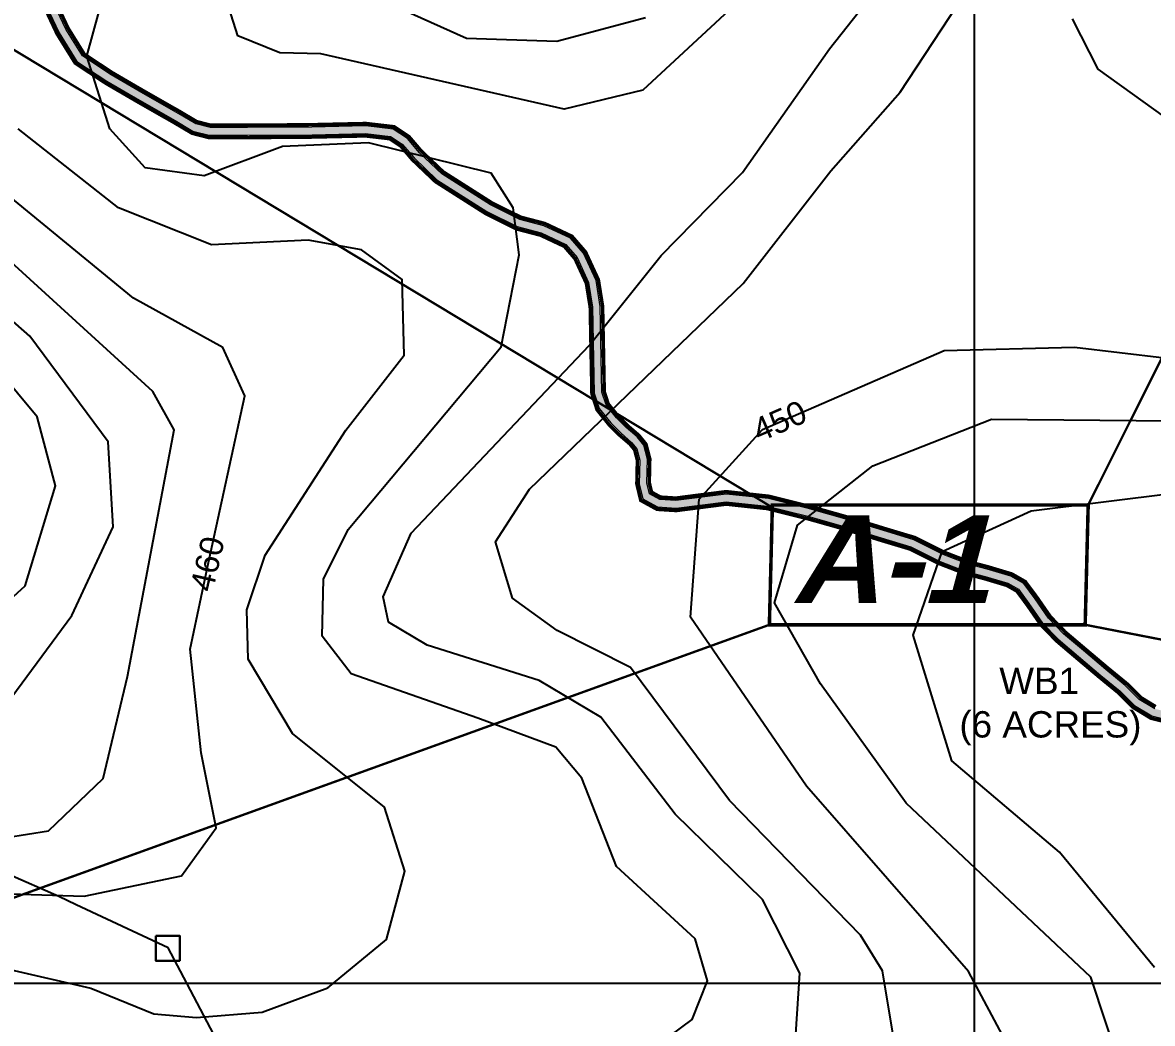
# Model space of a CAD drawing. Header units: metres. Extents: x 218545 to 227455, y 1543467 to 1556082.
# Drawn here: x 220188 to 221152, y 1552666 to 1553521 of the extents above; entities that cross this region are included whole.
import ezdxf

# ---------------------------------------------------------------- set-up
doc = ezdxf.new("R2010")
doc.units = ezdxf.units.M
doc.header["$MEASUREMENT"] = 0
for name, color, linetype in [('10 M CONTOUR', 20, 'Continuous'), ('2 M CONTOUR', 33, 'Continuous'), ('CONTEXT', 200, 'Continuous'), ('GRID', 250, 'Continuous'), ('SATGE-2', 160, 'Continuous'), ('STONES', 5, 'Continuous'), ('UUL', 90, 'Continuous'), ('VILLAGE BOUNDARY', 6, 'Continuous')]:
    doc.layers.add(name, color=color, linetype=linetype)
doc.layers.add('STREAM', color=140, linetype='Continuous', lineweight=0)
doc.styles.add('ARIAL', font='arialbd.ttf')
doc.styles.get("Standard").update_dxf_attribs({"font": 'arial.ttf'})

msp = doc.modelspace()

# ---------------------------------------------------------------- hatches: boundary and pattern name
at = {"layer": 'STREAM'}
h = msp.add_hatch(color=256, dxfattribs=at)
h.dxf.hatch_style = 1
h.paths.add_polyline_path([(222127.89983, 1552845.26058), (222105.12593, 1552861.10618), (222080.87798, 1552864.39205), (222067.51194, 1552875.8347), (222061.11337, 1552889.78627), (222050.70542, 1552898.25648), (222030.66046, 1552899.4115), (222014.47029, 1552897.48647), (222005.98973, 1552898.64149), (221999.43656, 1552905.57165), (221995.96728, 1552912.50181), (221989.41411, 1552923.6671), (221980.1626, 1552929.82723), (221970.5256, 1552931.36727), (221958.9612, 1552931.75228), (221943.92747, 1552931.36727), (221932.36308, 1552931.75228), (221910.02538, 1552936.63221), (221892.12649, 1552939.74126), (221876.95135, 1552936.24357), (221864.49991, 1552928.08231), (221859.44155, 1552917.97791), (221850.5843, 1552914.49585), (221836.44468, 1552914.88813), (221830.55315, 1552919.20331), (221816.80633, 1552930.18736), (221802.66671, 1552936.85623), (221790.8837, 1552938.81768), (221778.31515, 1552938.03311), (221757.89126, 1552933.71793), (221743.35885, 1552919.59558), (221714.83047, 1552899.01514), (221694.61089, 1552895.05537), (221660.51515, 1552901.78698), (221631.57338, 1552917.23013), (221614.48292, 1552923.39239), (221600.99394, 1552926.24554), (221589.88379, 1552924.22798), (221579.53116, 1552918.67969), (221559.5834, 1552905.81773), (221540.05615, 1552899.20966), (221518.74611, 1552898.35782), (221509.57047, 1552901.41264), (221500.90457, 1552907.52227), (221492.7484, 1552915.41387), (221481.78863, 1552921.26894), (221468.28007, 1552923.56005), (221451.02334, 1552926.46016), (221426.83928, 1552929.28673), (221411.91727, 1552935.45386), (221401.86463, 1552938.29316), (221390.64707, 1552937.04828), (221381.09138, 1552930.82391), (221356.57888, 1552906.34139), (221349.51598, 1552903.02172), (221336.63656, 1552904.68156), (221320.01796, 1552907.58627), (221298.41377, 1552907.17131), (221280.02585, 1552900.78581), (221268.70275, 1552899.94809), (221251.92781, 1552904.55556), (221225.92662, 1552914.18939), (221203.28041, 1552922.56661), (221154.20913, 1552934.55187), (221141.02467, 1552942.6228), (221129.11608, 1552954.51683), (221112.52912, 1552968.11001), (221093.3904, 1552984.2519), (221076.37816, 1552998.69464), (221063.61894, 1553011.86302), (221052.13569, 1553028.42969), (221042.35368, 1553041.59807), (221031.49183, 1553047.82544), (221011.17383, 1553053.9134), (220994.92591, 1553058.19), (220973.69197, 1553066.41351), (220948.5579, 1553078.96521), (220922.55716, 1553086.75589), (220893.7692, 1553095.68957), (220859.65023, 1553105.30111), (220824.65639, 1553114.03889), (220788.35033, 1553117.97089), (220745.47331, 1553112.46051), (220731.78563, 1553113.34252), (220722.95487, 1553118.1935), (220720.74719, 1553127.45446), (220721.18869, 1553147.7404), (220718.09796, 1553159.64737), (220712.35793, 1553166.70335), (220703.08566, 1553174.64134), (220694.69646, 1553183.0203), (220685.86569, 1553194.04528), (220682.3334, 1553205.07023), (220680.9089, 1553278.13063), (220677.34333, 1553300.38799), (220666.64673, 1553323.53566), (220655.50442, 1553336.44494), (220632.77415, 1553347.12848), (220612.27232, 1553352.47026), (220587.31361, 1553364.93439), (220545.59606, 1553391.46879), (220526.70088, 1553409.4422), (220516.35353, 1553421.57425), (220504.20662, 1553429.66229), (220480.81264, 1553432.35832), (220434.77805, 1553431.33872), (220379.82988, 1553430.88517), (220348.0417, 1553430.88517), (220335.78054, 1553434.06009), (220321.24874, 1553442.67778), (220290.79477, 1553460.04338), (220263.29142, 1553476.06742), (220238.99676, 1553492.09145), (220224.78672, 1553514.98293), (220202.86207, 1553561.70352), (220184.35401, 1553586.65891), (220179.26429, 1553608.37935), (220164.92053, 1553633.79687), (220150.77833, 1553661.82072), (220122.96288, 1553709.84977), (220103.63348, 1553741.86913), (220085.02958, 1553770.43358), (220066.47012, 1553804.65539), (220059.33185, 1553835.07476), (220056.00067, 1553868.34597), (220053.57903, 1553943.49624), (220046.85399, 1553971.80292), (220039.20772, 1553997.54805), (220038.72285, 1554014.9824), (220048.42045, 1554037.74393), (220055.69367, 1554058.08403), (220059.57269, 1554074.54982), (220057.63318, 1554087.62559), (220045.51119, 1554098.27994), (219990.95643, 1554132.89885), (219979.69931, 1554146.09765), (219962.56884, 1554177.38367), (219937.19562, 1554221.56741), (219925.83256, 1554248.70676), (219911.50519, 1554266.47072), (219899.15402, 1554288.18219), (219889.46652, 1554305.49159), (219869.02007, 1554321.92839), (219816.98284, 1554347.16908), (219799.36435, 1554357.72725), (219766.14089, 1554382.8658), (219725.87002, 1554406.99883), (219706.238, 1554421.07639), (219699.87842, 1554437.6363), (219698.25265, 1554469.30055), (219700.69134, 1554498.52908), (219709.49158, 1554533.49073), (219713.65942, 1554549.82148), (219715.35012, 1554564.70516), (219712.76121, 1554583.45212), (219716.78652, 1554628.83339), (219715.37877, 1554644.58083), (219708.7106, 1554645.57486), (219710.20741, 1554628.83112), (219706.16804, 1554583.29134), (219708.74575, 1554564.62551), (219707.19878, 1554551.0071), (219703.13927, 1554535.1008), (219694.20546, 1554499.6085), (219691.68545, 1554469.40545), (219693.3873, 1554436.25967), (219700.82412, 1554416.89469), (219722.27028, 1554401.51625), (219762.46889, 1554377.42653), (219795.69235, 1554352.28798), (219813.86253, 1554341.3992), (219865.49252, 1554316.35605), (219884.36926, 1554301.18112), (219893.44671, 1554284.96176), (219906.07141, 1554262.76946), (219920.14733, 1554245.31726), (219931.30898, 1554218.65895), (219956.85288, 1554174.17799), (219974.27543, 1554142.35854), (219986.61133, 1554127.89488), (220041.56867, 1554093.0205), (220051.50326, 1554084.28873), (220052.90621, 1554074.83033), (220049.39938, 1554059.94443), (220042.31541, 1554040.13356), (220032.13237, 1554016.23265), (220032.68098, 1553996.50646), (220040.52028, 1553970.11139), (220047.05055, 1553942.62457), (220049.45803, 1553867.91352), (220052.85401, 1553833.99518), (220060.29089, 1553802.30328), (220079.3946, 1553767.07791), (220098.08117, 1553738.38654), (220117.32191, 1553706.51403), (220145.01293, 1553658.69984), (220159.13864, 1553630.70867), (220173.09738, 1553605.97341), (220178.28294, 1553583.844), (220197.20807, 1553558.32626), (220219.01702, 1553511.85222), (220234.18778, 1553487.41308), (220259.83522, 1553470.49679), (220287.52217, 1553454.36579), (220317.95414, 1553437.01273), (220333.23769, 1553427.94923), (220347.20701, 1553424.33199), (220379.85692, 1553424.33199), (220434.87766, 1553424.78614), (220480.50864, 1553425.7968), (220501.8884, 1553423.33291), (220511.96071, 1553416.62624), (220521.93669, 1553404.92962), (220541.54131, 1553386.28138), (220584.08258, 1553359.22304), (220609.95726, 1553346.30149), (220630.53525, 1553340.93987), (220651.45478, 1553331.1074), (220661.08424, 1553319.95088), (220671.01557, 1553298.45925), (220674.36588, 1553277.54563), (220675.80016, 1553203.98386), (220679.99429, 1553190.89317), (220689.80866, 1553178.64019), (220698.63275, 1553169.82689), (220707.6473, 1553162.10953), (220712.11363, 1553156.61924), (220714.61729, 1553146.97399), (220714.17723, 1553126.75457), (220717.25388, 1553113.84838), (220729.90879, 1553106.89669), (220745.68219, 1553105.88029), (220788.4161, 1553111.37227), (220823.50443, 1553107.57215), (220857.96762, 1553098.96688), (220891.9093, 1553089.40528), (220920.64552, 1553080.48765), (220946.13565, 1553072.84997), (220971.03893, 1553060.41353), (220992.90222, 1553051.94629), (221009.39883, 1553047.60423), (221028.88753, 1553041.76475), (221037.90831, 1553036.59291), (221046.81106, 1553024.60817), (221058.53898, 1553007.68853), (221071.89382, 1552993.90543), (221089.15734, 1552979.24936), (221108.33955, 1552963.07079), (221124.71311, 1552949.65249), (221136.94216, 1552937.4384), (221151.66035, 1552928.42858), (221201.35989, 1552916.28988), (221223.64983, 1552908.04445), (221249.91781, 1552898.31177), (221268.05802, 1552893.32931), (221281.36506, 1552894.3138), (221299.58028, 1552900.63934), (221319.51207, 1552901.02217), (221335.65311, 1552898.20093), (221350.57386, 1552896.27802), (221360.401, 1552900.89691), (221385.23969, 1552925.70522), (221392.91835, 1552930.70693), (221401.31524, 1552931.63878), (221409.76785, 1552929.2514), (221425.17602, 1552922.88334), (221450.09935, 1552919.97037), (221467.18913, 1552917.09832), (221479.64138, 1552914.98636), (221488.85111, 1552910.06622), (221496.7131, 1552902.45926), (221506.58394, 1552895.50012), (221517.81181, 1552891.76206), (221541.26186, 1552892.69945), (221562.45261, 1552899.87045), (221582.85993, 1552913.02873), (221592.06987, 1552917.96461), (221600.89775, 1552919.56772), (221612.68498, 1552917.07452), (221628.90566, 1552911.22588), (221658.28984, 1552895.54666), (221694.60577, 1552888.37671), (221717.49952, 1552892.86019), (221747.58184, 1552914.56164), (221761.09957, 1552927.69795), (221779.20132, 1552931.5225), (221790.54546, 1552932.23064), (221800.69369, 1552930.54132), (221813.31592, 1552924.58811), (221826.56994, 1552913.99782), (221834.22069, 1552908.39413), (221851.73832, 1552907.90814), (221864.17698, 1552912.79816), (221869.56927, 1552923.56962), (221879.56431, 1552930.12084), (221892.3088, 1552933.05829), (221908.76473, 1552930.19989), (221931.54802, 1552925.22261), (221943.90231, 1552924.81131), (221958.93604, 1552925.19631), (221969.89706, 1552924.83139), (221977.71885, 1552923.58143), (221984.52622, 1552919.04874), (221990.20511, 1552909.37305), (221994.00997, 1552901.77253), (222002.81583, 1552892.46008), (222014.41408, 1552890.88045), (222030.86038, 1552892.83593), (222048.2127, 1552891.83607), (222055.79307, 1552885.66701), (222062.15588, 1552871.79343), (222078.0837, 1552858.15763), (222102.68019, 1552854.82454), (222124.15708, 1552839.88136), (222145.30287, 1552825.16856), (222149.04562, 1552830.54777)])

# ---------------------------------------------------------------- linework, layer by layer
at = {"layer": '10 M CONTOUR'}
for points in [[(221250.43077, 1553376.87952, -1019.86579), (221105.92769, 1553480.76732, -1019.86579), (221084.03169, 1553523.86832, -1019.86579)], [(220048.37603, 1552780.17054, -1009.86579), (220185.91216, 1552776.2559, -1009.86579), (220240.44769, 1552774.48432, -1009.86579), (220323.57093, 1552791.98756, -1009.86579), (220352.98304, 1552833.03911, -1009.86579), (220340.30748, 1552897.00586, -1009.86579), (220330.88235, 1552985.41283, -1009.86579), (220346.60611, 1553059.41406, -1009.86579), (220377.57166, 1553201.76817, -1009.86579), (220358.82291, 1553243.16852, -1009.86579), (220282.53307, 1553285.3493, -1009.86579), (220164.80669, 1553381.59532, -1009.86579), (220100.27669, 1553409.91032, -1009.86579), (220025.22869, 1553420.65932, -1009.86579), (219944.57669, 1553378.69232, -1009.86579), (219879.54069, 1553318.29032, -1009.86579), (219806.75169, 1553286.78032, -1009.86579), (219655.95383, 1553238.98062, -1009.86579), (219622.36119, 1553236.13564, -1009.86579)], [(221041.95369, 1552622.85532, -1019.86579), (220995.11569, 1552710.11832, -1019.86579), (220856.87569, 1552868.45932, -1019.86579), (220757.99465, 1553012.78155, -1019.86579), (220765.20567, 1553113.45744, -1019.86579), (220819.32369, 1553172.97132, -1019.86579), (220974.52731, 1553240.58795, -1019.86579), (221085.76331, 1553243.44603, -1019.86579), (221162.45569, 1553234.26132, -1019.86579)]]:
    msp.add_polyline3d(points, dxfattribs=at)
at = {"layer": '2 M CONTOUR'}
for points in [[(220847.97302, 1552656.62414, -1015.86579), (220851.40129, 1552708.76257, -1015.86579), (220819.46431, 1552771.81682, -1015.86579), (220744.91605, 1552844.62093, -1015.86579), (220681.46364, 1552927.35447, -1015.86579), (220628.69742, 1552958.84945, -1015.86579), (220533.22769, 1552988.87732, -1015.86579), (220500.26569, 1553008.51732, -1015.86579), (220495.70969, 1553030.25532, -1015.86579), (220519.55969, 1553084.53732, -1015.86579), (220671.41869, 1553244.83632, -1015.86579), (220733.00414, 1553321.73132, -1015.86579), (220802.21387, 1553392.47132, -1015.86579), (220876.69869, 1553498.17732, -1015.86579), (220978.00569, 1553626.56032, -1015.86579)], [(220934.20069, 1552636.93932, -1017.86579), (220921.75669, 1552710.86132, -1017.86579), (220903.06869, 1552741.17332, -1017.86579), (220791.30769, 1552856.37532, -1017.86579), (220706.76196, 1552969.80188, -1017.86579), (220644.06651, 1553001.52774, -1017.86579), (220606.01621, 1553028.91016, -1017.86579), (220591.57488, 1553077.21036, -1017.86579), (220620.45487, 1553122.14058, -1017.86579), (220802.7721, 1553297.70054, -1017.86579), (220877.80869, 1553393.90332, -1017.86579), (220936.89669, 1553461.22732, -1017.86579), (221043.10269, 1553622.87232, -1017.86579)], [(220731.79909, 1552648.65264, -1013.86579), (220759.3795, 1552669.32386, -1013.86579), (220772.54608, 1552702.14668, -1013.86579), (220761.84201, 1552738.22782, -1013.86579), (220694.89568, 1552799.86464, -1013.86579), (220665.13498, 1552875.35133, -1013.86579), (220643.12869, 1552901.74832, -1013.86579), (220576.44769, 1552926.67332, -1013.86579), (220468.1512, 1552964.52492, -1013.86579), (220443.57137, 1552996.69477, -1013.86579), (220444.64818, 1553045.28567, -1013.86579), (220465.81092, 1553087.80227, -1013.86579), (220596.41169, 1553243.80132, -1013.86579), (220611.62069, 1553322.15332, -1013.86579), (220606.56669, 1553362.34932, -1013.86579), (220587.92869, 1553391.93032, -1013.86579), (220483.15269, 1553417.73532, -1013.86579), (220409.68069, 1553414.87832, -1013.86579), (220342.89469, 1553389.59732, -1013.86579), (220292.50269, 1553396.41832, -1013.86579), (220262.41447, 1553429.94187, -1013.86579), (220242.68801, 1553491.89155, -1013.86579), (220263.61966, 1553569.08629, -1013.86579)], [(220790.76969, 1553530.89932, -1015.86579), (220717.19327, 1553462.80995, -1015.86579), (220650.09769, 1553446.69232, -1015.86579), (220442.33669, 1553493.92032, -1015.86579), (220407.26569, 1553494.76832, -1015.86579), (220371.53593, 1553509.28296, -1015.86579), (220354.08885, 1553564.06206, -1015.86579)], [(220719.42169, 1553524.50332, -1017.86579), (220643.98869, 1553504.35432, -1017.86579), (220566.63769, 1553506.92132, -1017.86579), (220461.57969, 1553554.37332, -1017.86579)], [(220176.88069, 1552712.06643, -1011.86579), (220246.02432, 1552696.0476, -1011.86579), (220299.71069, 1552674.17332, -1011.86579), (220336.29645, 1552670.95993, -1011.86579), (220392.39592, 1552675.62004, -1307.28075), (220448.37372, 1552696.25712, -1011.86579), (220498.34913, 1552737.47855, -1011.86579), (220514.23417, 1552795.9895, -1011.86579), (220496.86028, 1552850.50816, -1011.86579), (220418.21269, 1552913.59332, -1011.86579), (220380.32669, 1552976.82832, -1011.86579), (220379.34569, 1553019.18032, -1011.86579), (220394.75069, 1553065.74532, -1011.86579), (220463.85799, 1553172.51507, -1011.86579), (220513.43377, 1553236.51294, -1011.86579), (220511.7102, 1553301.06841, -1011.86579), (220476.98991, 1553326.50633, -1011.86579), (220431.61842, 1553334.72522, -1011.86579), (220348.96942, 1553330.81742, -1011.86579), (220269.60292, 1553362.28873, -1011.86579), (220184.14669, 1553429.88232, -1011.86579)], [(220053.94817, 1552822.09831, -1007.86579), (220137.8657, 1552818.84482, -1469.86579), (220210.04361, 1552830.21747, -1007.86579), (220256.6706, 1552875.0241, -1007.86579), (220277.43469, 1552962.16132, -1007.86579), (220317.28569, 1553172.86832, -1007.86579), (220298.90669, 1553205.50232, -1007.86579), (220141.66769, 1553348.97632, -1007.86579), (220036.24569, 1553374.33832, -1007.86579), (219959.31869, 1553346.47332, -1007.86579), (219802.70169, 1553247.12232, -1007.86579), (219655.56259, 1553204.70957, -1007.86579), (219597.73415, 1553195.05111, -1007.86579)], [(219880.59446, 1552896.76044, -1005.86579), (219952.764, 1552883.91981, -1005.86579), (220035.44775, 1552871.19414, -1005.86579), (220110.71969, 1552885.29932, -1005.86579), (220165.52269, 1552927.34532, -1005.86579), (220229.79369, 1553014.20532, -1005.86579), (220265.24669, 1553090.09132, -1005.86579), (220260.89569, 1553162.61432, -1005.86579), (220194.06169, 1553252.73332, -1005.86579), (220113.04369, 1553324.04532, -1005.86579), (220026.91269, 1553336.17732, -1005.86579), (219953.11169, 1553304.69232, -1005.86579), (219806.65369, 1553211.91732, -1005.86579), (219637.885, 1553163.45078, -1005.86579), (219572.3371, 1553152.68199, -1005.86579)], [(219791.9477, 1552926.90564, -1003.86579), (219807.19683, 1552937.55659, -1003.86579), (219867.92569, 1552940.23399, -1003.86579), (220039.34669, 1552920.70432, -1003.86579), (220077.22269, 1552936.77632, -1003.86579), (220189.91869, 1553039.52632, -1003.86579), (220215.77469, 1553124.94232, -1003.86579), (220200.17269, 1553184.00832, -1003.86579), (220149.50469, 1553244.55732, -1003.86579), (220107.63369, 1553279.57232, -1003.86579), (220037.47369, 1553299.28532, -1003.86579), (219958.08869, 1553273.68232, -1003.86579), (219804.06873, 1553171.73958, -1003.86579), (219618.69932, 1553119.46568, -1003.86579), (219547.34596, 1553110.99003, -1003.86579)], [(221125.87369, 1552626.21932, -1021.86579), (221099.65969, 1552705.41632, -1021.86579), (220942.07569, 1552854.02732, -1021.86579), (220869.05769, 1552955.78232, -1021.86579), (220829.70516, 1553025.173, -1021.86579), (220849.16185, 1553091.47512, -1021.86579), (220913.57731, 1553142.11232, -1021.86579), (221014.77869, 1553181.83432, -1021.86579), (221169.02269, 1553180.37832, -1021.86579)], [(221154.11069, 1552713.74432, -1023.86579), (221073.02235, 1552812.14241, -1023.86579), (220981.10436, 1552890.21934, -1023.86579), (220948.1051, 1552997.45578, -1023.86579), (220972.65977, 1553068.77431, -1023.86579), (221048.75969, 1553103.70232, -1023.86579), (221172.13569, 1553119.11632, -1023.86579)]]:
    msp.add_polyline3d(points, dxfattribs=at)
at = {"layer": 'GRID', "linetype": 'Continuous'}
for p, q in [((221000.13969, 1555700.13632, -1469.86579), (221000.13969, 1546700.13632, -1469.86579)), ((219000.13969, 1552700.13632, -1469.86579), (227000.13969, 1552700.13632, -1469.86579))]:
    msp.add_line(p, q, dxfattribs=at)
at = {"layer": 'SATGE-2', "color": 0, "const_width": 2, "elevation": -1469.86579}
for points in [[(221097.41276, 1553108.55024), (221493.63969, 1553900.13632)], [(220827.78942, 1553106.50221), (219907.17462, 1553662.18717)], [(220825.28323, 1553006.31378), (219769.11357, 1552624.66454)], [(221094.85535, 1553006.31378), (222135.5356, 1552803.94332)]]:
    msp.add_lwpolyline(points, dxfattribs=at)
at = {"layer": 'SATGE-2', "const_width": 3, "elevation": -1469.86579}
msp.add_lwpolyline([(220827.84065, 1553108.55024), (221097.41276, 1553108.55024), (221094.85535, 1553006.31378), (220825.28323, 1553006.31378)], close=True, dxfattribs=at)
at = {"layer": 'STONES', "lineweight": 30, "elevation": -1469.86579}
msp.add_lwpolyline([(220301.42748, 1552740.82626), (220321.90058, 1552740.82626), (220321.90058, 1552719.46758), (220301.42748, 1552719.46758)], close=True, dxfattribs=at)
at = {"layer": 'STREAM', "elevation": -1469.86579}
for points in [[(221154.20913, 1552934.55187), (221141.02467, 1552942.6228), (221129.11608, 1552954.51683), (221112.52912, 1552968.11001), (221093.3904, 1552984.2519), (221076.37816, 1552998.69464), (221063.61894, 1553011.86302), (221052.13569, 1553028.42969), (221042.35368, 1553041.59807), (221031.49183, 1553047.82544), (221011.17383, 1553053.9134), (220994.92591, 1553058.19), (220973.69197, 1553066.41351), (220948.5579, 1553078.96521), (220922.55716, 1553086.75589), (220893.7692, 1553095.68957), (220859.65023, 1553105.30111), (220824.65639, 1553114.03889), (220788.35033, 1553117.97089), (220745.47331, 1553112.46051), (220731.78563, 1553113.34252), (220722.95487, 1553118.1935), (220720.74719, 1553127.45446), (220721.18869, 1553147.7404), (220718.09796, 1553159.64737), (220712.35793, 1553166.70335), (220703.08566, 1553174.64134), (220694.69646, 1553183.0203), (220685.86569, 1553194.04528), (220682.3334, 1553205.07023), (220680.9089, 1553278.13063), (220677.34333, 1553300.38799), (220666.64673, 1553323.53566), (220655.50442, 1553336.44494), (220632.77415, 1553347.12848), (220612.27232, 1553352.47026), (220587.31361, 1553364.93439), (220545.59606, 1553391.46879), (220526.70088, 1553409.4422), (220516.35353, 1553421.57425), (220504.20662, 1553429.66229), (220480.81264, 1553432.35832), (220434.77805, 1553431.33872), (220379.82988, 1553430.88517), (220348.0417, 1553430.88517), (220335.78054, 1553434.06009), (220321.24874, 1553442.67778), (220290.79477, 1553460.04338), (220263.29142, 1553476.06742), (220238.99676, 1553492.09145), (220224.78672, 1553514.98293), (220202.86207, 1553561.70352)], [(220197.20807, 1553558.32626), (220219.01702, 1553511.85222), (220234.18778, 1553487.41308), (220259.83522, 1553470.49679), (220287.52217, 1553454.36579), (220317.95414, 1553437.01273), (220333.23769, 1553427.94923), (220347.20701, 1553424.33199), (220379.85692, 1553424.33199), (220434.87766, 1553424.78614), (220480.50864, 1553425.7968), (220501.8884, 1553423.33291), (220511.96071, 1553416.62624), (220521.93669, 1553404.92962), (220541.54131, 1553386.28138), (220584.08258, 1553359.22304), (220609.95726, 1553346.30149), (220630.53525, 1553340.93987), (220651.45478, 1553331.1074), (220661.08424, 1553319.95088), (220671.01557, 1553298.45925), (220674.36588, 1553277.54563), (220675.80016, 1553203.98386), (220679.99429, 1553190.89317), (220689.80866, 1553178.64019), (220698.63275, 1553169.82689), (220707.6473, 1553162.10953), (220712.11363, 1553156.61924), (220714.61729, 1553146.97399), (220714.17723, 1553126.75457), (220717.25388, 1553113.84838), (220729.90879, 1553106.89669), (220745.68219, 1553105.88029), (220788.4161, 1553111.37227), (220823.50443, 1553107.57215), (220857.96762, 1553098.96688), (220891.9093, 1553089.40528), (220920.64552, 1553080.48765), (220946.13565, 1553072.84997), (220971.03893, 1553060.41353), (220992.90222, 1553051.94629), (221009.39883, 1553047.60423), (221028.88753, 1553041.76475), (221037.90831, 1553036.59291), (221046.81106, 1553024.60817), (221058.53898, 1553007.68853), (221071.89382, 1552993.90543), (221089.15734, 1552979.24936), (221108.33955, 1552963.07079), (221124.71311, 1552949.65249), (221136.94216, 1552937.4384), (221151.66035, 1552928.42858), (221201.35989, 1552916.28988)]]:
    msp.add_lwpolyline(points, dxfattribs=at)
at = {"layer": 'UUL', "const_width": 3, "elevation": -1469.86579}
for points in [[(220204.58765, 1553562.73425), (220226.54761, 1553515.93841), (220240.46444, 1553493.51927), (220264.34624, 1553477.76755), (220291.79356, 1553461.77616), (220322.25424, 1553444.40673), (220336.5566, 1553435.9251), (220348.29644, 1553432.88517), (220379.82163, 1553432.88517), (220434.74765, 1553433.33854), (220480.90541, 1553434.36086), (220504.91413, 1553431.594), (220517.6942, 1553423.08436), (220528.15489, 1553410.81943), (220546.83356, 1553393.05196), (220588.2997, 1553366.67746), (220612.97886, 1553354.35294), (220633.45745, 1553349.01722), (220656.74035, 1553338.07393), (220668.34437, 1553324.62972), (220679.27453, 1553300.97663), (220682.90579, 1553278.30917), (220684.32731, 1553205.40179), (220687.65761, 1553195.00728), (220696.18819, 1553184.35708), (220704.44467, 1553176.11069), (220713.79559, 1553168.10536), (220719.92435, 1553160.57153), (220723.19426, 1553147.97431), (220722.75231, 1553127.66806), (220724.69479, 1553119.51961), (220732.35844, 1553115.30976), (220745.40956, 1553114.46877), (220788.33026, 1553119.98476), (220825.00796, 1553116.01251), (220860.16375, 1553107.23429), (220894.33684, 1553097.6075), (220923.14058, 1553088.66893), (220949.29716, 1553080.83155), (220974.50166, 1553068.24468), (220995.54353, 1553060.09556), (221011.71555, 1553055.83894), (221032.28665, 1553049.67513), (221043.71039, 1553043.12562), (221053.76074, 1553029.59599), (221065.16932, 1553013.13706), (221077.74676, 1553000.15629), (221094.68232, 1552985.77865), (221113.80776, 1552969.64796), (221130.45985, 1552956.0014), (221142.27064, 1552944.20506), (221154.987, 1552936.42067)], [(221200.77375, 1552914.37425), (221150.88247, 1552926.55978), (221135.6962, 1552935.85614), (221123.36934, 1552948.16792), (221107.06092, 1552961.53284), (221087.86542, 1552977.72261), (221070.52522, 1552992.44378), (221056.9886, 1553006.41449), (221045.186, 1553023.44186), (221036.55161, 1553035.06536), (221028.09271, 1553039.91505), (221008.85711, 1553045.67869), (220992.2846, 1553050.04073), (220970.22923, 1553058.58236), (220945.3964, 1553070.98362), (220920.0621, 1553078.57462), (220891.34166, 1553087.48734), (220857.4541, 1553097.0337), (220823.15286, 1553105.59853), (220788.43617, 1553109.3584), (220745.74594, 1553103.87203), (220729.33599, 1553104.92946), (220715.51396, 1553112.52227), (220712.17211, 1553126.54097), (220712.61172, 1553146.74008), (220710.28724, 1553155.69507), (220706.20963, 1553160.70751), (220697.27374, 1553168.35754), (220688.31692, 1553177.3034), (220678.20237, 1553189.93116), (220673.80624, 1553203.6523), (220672.36898, 1553277.36709), (220669.08437, 1553297.87061), (220659.38659, 1553318.85682), (220650.21884, 1553329.47841), (220629.85194, 1553339.05114), (220609.25072, 1553344.41881), (220583.09649, 1553357.47996), (220540.30381, 1553384.69821), (220520.48268, 1553403.5524), (220510.62004, 1553415.11613), (220501.18089, 1553421.40121), (220480.41587, 1553423.79426), (220434.90805, 1553422.78633), (220379.86518, 1553422.33199), (220346.95227, 1553422.33199), (220332.46162, 1553426.08422), (220316.94864, 1553435.28378), (220286.52339, 1553452.63301), (220258.78041, 1553468.79666), (220232.7201, 1553485.98526), (220217.25613, 1553510.89675), (220195.48249, 1553557.29553)]]:
    msp.add_lwpolyline(points, dxfattribs=at)
at = {"layer": 'VILLAGE BOUNDARY'}
msp.add_lwpolyline([(220703.82042, 1551906.63327), (220631.13969, 1552081.13632), (220548.72579, 1552259.60835), (220538.69073, 1552282.05333), (220517.29564, 1552329.90679), (220484.57262, 1552391.97115), (220446.50472, 1552464.1729), (220391.13969, 1552580.13632), (220322.63969, 1552710.63632), (220311.98216, 1552730.39976), (220233.63969, 1552767.13632), (220218.63969, 1552774.13632), (220174.63969, 1552793.63632), (220107.63969, 1552826.63632), (220047.13969, 1552855.63632), (219994.13969, 1552872.13632), (219552.63969, 1553009.13632), (219543.8464, 1553011.90458)], dxfattribs=at)

# ---------------------------------------------------------------- texts
at = {"layer": 'CONTEXT', "linetype": 'Continuous'}
for s, rotation, p in [('450', 23.54102267, (220816.54301, 1553161.89779, -1019.86579)), ('460', 77.05155866, (220350.03926, 1553033.42195, -1009.86579))]:
    msp.add_text(s, height=20, rotation=rotation, dxfattribs=at).set_placement(p)
at = {"layer": 'SATGE-2', "style": 'ARIAL', "oblique": 15}
msp.add_text('A-1', height=75, dxfattribs=at).set_placement((220843.65363, 1553024.88331, -1469.86579))
at = {"layer": 'UUL'}
for s, p in [('WB1', (221021.5249, 1552947.20238, -3419.53443)), ('(6 ACRES)', (220987.48565, 1552910.04154, -3419.53443))]:
    msp.add_text(s, height=22.5, dxfattribs=at).set_placement(p)

doc.saveas('drawing.dxf')
